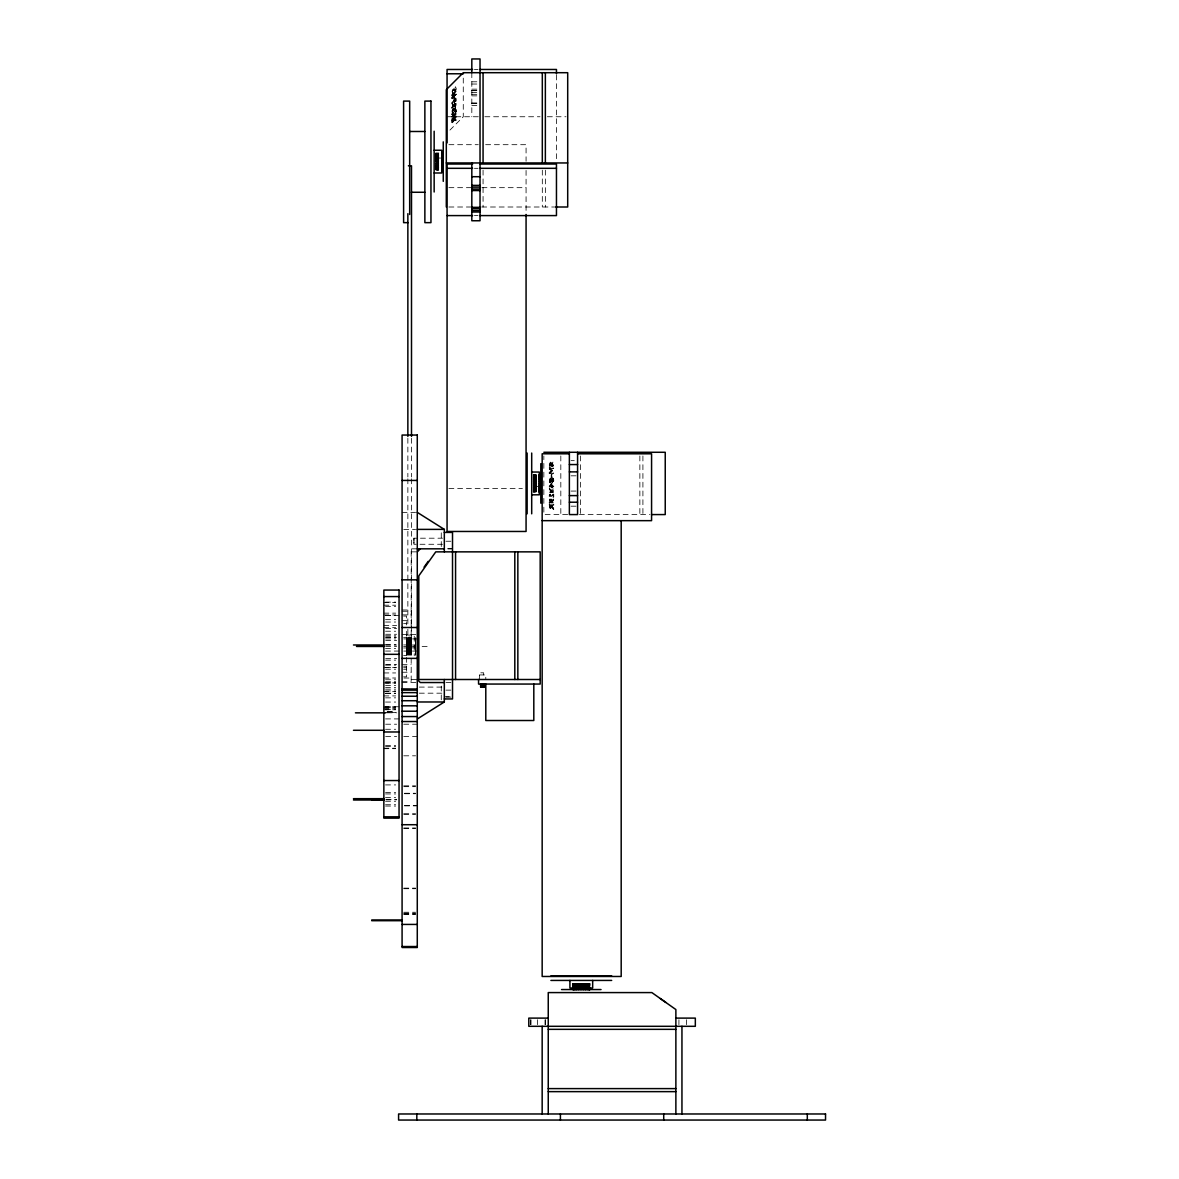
<?xml version="1.0" encoding="UTF-8"?>
<svg xmlns="http://www.w3.org/2000/svg" width="1179" height="1179" viewBox="0 0 1179 1179"><rect width="100%" height="100%" fill="white"/><g stroke="black" fill="none" stroke-linecap="round" stroke-linejoin="round"><path stroke-width="0.75" stroke-dasharray="5 3.75" d="M442.523 544.271L413.932 544.271L413.932 542.016M413.932 540.439L413.932 538.199L442.523 538.199M550.328 494.237L549.193 496.359L553.334 496.359L553.334 497.567M550.726 500.073L550.755 501.576A1.901 1.105 -90 0 0 551.109 502.578A1.695 0.973 -90 0 0 551.566 502.932L553.437 502.372L553.599 498.894C552.583 499.277 551.3 504.966 551.241 499.174M452.205 112.565L452.235 114.908L455.197 111.062L456.199 111.799L456.199 109.441L453.149 113.376L452.205 112.565L452.235 114.908M454.372 116.515L453.178 115.704L453.208 116.75A1.901 0.781 -63.5 0 0 453.561 117.089L455.3 115.218L455.462 112.594L453.635 116.028L453.694 114.569L454.372 116.515L455.683 115.085L454.902 113.155M452.161 110.487L454.269 108.306C453.443 112.285 451.896 109.19 451.822 109.028L452.53 111.666L455.286 109.22A2.122 0.87 -63.5 0 0 455.905 108.188L456.037 105.565L454.416 106.7L453.827 105.83L454.416 106.7M451.808 111.327C453.001 111.784 453.208 107.761 452.412 109.323L452.382 111.622M551.227 489.904C552.214 494.694 552.42 487.929 553.585 488.504L553.452 492.056A2.122 1.223 -90 0 1 552.818 492.63L552.126 492.527A1.474 0.855 -90 0 1 551.669 491.731L549.488 492.188L549.37 488.695C551.006 487.841 550.225 494.399 551.374 489.904M551.551 491.275L550.077 492.527M454.298 109.898L453.414 109.249L452.839 110.649M453.886 119.904L451.866 122.38L451.66 120.125L455.61 116.176L456.199 117.104L454.622 119.403L456.199 119.374L456.199 120.214L453.886 119.904L456.199 120.214M454.475 120.199L452.456 122.675L452.117 120.317L453.606 118.814L454.622 119.403M551.433 507.014L553.747 509.461L552.023 507.014L549.753 508.223L549.208 504.155L553.747 504.155L553.747 505.069L549.665 505.069M552.023 507.014L550.284 508.444M454.416 106.125L451.66 107.996L454.254 102.647L454.843 105.078L454.843 102.941L453.193 101.188L452.088 102.529L452.427 104.857L451.675 102.661A2.181 0.884 -63.5 0 1 452.088 101.527L453.429 100.23L455.153 101.659L455.374 97.945L454.357 101.541L453.547 100.274M452.25 108.291L454.843 102.941M454.416 103.87L452.279 106.744L453.827 103.575L454.416 105.506M452.205 97.312L454.519 93.347L452.205 94.408L455.109 93.642L452.795 97.606L456.199 94.202L452.25 98.785L451.66 97.606L453.856 94.232L452.25 98.785M549.208 486.175L553.747 486.131L553.747 487.015L549.208 487.015L551.241 483.11L552.376 483.11L552.376 486.131M549.827 486.131L551.374 483.832L551.964 486.131M550.416 486.131L551.964 483.832M454.136 89.324L452.677 90.562A2.181 0.884 -63.5 0 0 452.264 91.711L452.427 93.613L451.675 91.417A2.181 0.884 -63.5 0 1 452.088 90.282L453.429 88.985L455.153 90.415L455.374 86.701L454.357 90.297L453.547 89.029M454.136 100.569L452.677 101.807A2.181 0.884 -63.5 0 0 452.264 102.956L452.427 104.857M455.374 86.701C458.823 92.213 451.336 89.103 453.06 92.935C449.361 88.867 458.218 92.124 454.711 87.349M453.65 102.426L455.58 100.053L454.711 98.594M453.458 109.205L454.696 108.925A2.122 0.87 -63.5 0 0 455.33 107.893L455.713 106.478L453.827 105.211L453.827 103.575M454.446 94.526L451.66 95.234L455.61 90.4L456.199 91.299L452.795 94.703M452.205 94.408L455.61 90.4M452.25 95.528L456.199 90.695M451.66 98.491L455.61 93.907M452.795 97.606L456.199 94.202M453.635 97.297L454.711 97.105L454.224 99.419L453.635 97.297L454.711 97.105M453.635 99.124L454.711 98.948M455.3 98.933L455.374 97.945M452.279 106.744L453.827 105.211M454.254 104.784L456.199 103.723L454.843 105.697M451.66 107.996L456.199 103.723M453.827 106.405L454.254 105.403M451.645 114.614L456.199 109.441M453.178 115.704L452.132 116.765L452.25 119.551L451.66 116.603L453.694 114.569M455.492 113.493L455.462 112.594M454.283 114.864L451.66 116.603M451.66 119.256L452.707 119.079L453.768 115.999L453.797 117.045A1.901 0.781 -63.5 0 0 454.151 117.384L455.89 115.498L456.052 112.889M452.117 120.951C452.928 123.5 455.079 119.639 454.033 118.386L455.61 116.176M452.25 120.405L456.199 116.47M452.839 121.879L454.195 119.108L456.199 119.374M449.936 130.088L463.273 116.75L463.273 76.37M550.239 505.069L550.593 507.383L551.153 505.069M552.656 470.893L549.753 472.676L553.747 472.676L553.747 473.575L549.208 473.575L549.208 472.322C554.454 470.377 549.178 470.274 549.208 467.724L553.747 467.724L553.747 468.564L549.753 468.564L552.656 470.333L550.342 472.676M549.208 472.322L551.993 470.672M451.66 95.234L453.856 94.232M549.193 495.652L549.738 494.237L550.696 494.237L550.696 495.475M551.521 464.732C551.271 461.24 548.279 464.585 549.974 466.53M550.799 463.141C550.593 466.177 549.178 467.975 549.222 463.568A2.181 1.253 -90 0 1 549.635 462.551C552.479 460.517 552.848 469.758 553.231 463.229C553.909 462.757 552.273 471.232 550.21 463.141M551.521 480.649C551.271 477.141 548.279 480.487 549.974 482.432M550.799 479.042L550.608 482.432M551.507 464.998C553.791 467.827 551.227 460.871 553.511 462.139L553.599 465.823L552.023 466.796M551.507 480.899L552.583 481.356L552.848 478.114L553.319 480.885L552.258 482.653L550.21 479.042M552.111 481.754L553.172 481.356L552.848 478.114M455.964 98.225C457.85 104.312 451.498 99.876 453.06 104.179M549.797 504.155C547.675 507.545 552.73 508.768 551.728 505.069M453.694 108.011C453.753 110.266 456.199 106.7 454.888 105.874M453.93 108.895L455.595 108.011L455.448 105.27M551.89 502.048C554.646 497.155 554.027 500.073 551.89 502.976M452.338 121.614L453.606 118.814M552.023 482.697L553.791 480.855L553.511 478.04L552.258 478.04M550.858 462.197L550.225 462.551A2.181 1.253 -90 0 0 549.797 463.583L550.018 466.53M552.7 481.754L551.418 478.35L549.635 478.453A2.181 1.253 -90 0 0 549.222 479.485L549.385 482.432L550.608 482.358M550.858 478.099L550.225 478.453A2.181 1.253 -90 0 0 549.797 479.485L550.018 482.432M550.667 492.527C547.911 481.798 550.062 496.226 550.799 490.213C554.263 495.593 553.452 483.935 552.863 492.056A2.122 1.223 -90 0 1 552.244 492.63L551.551 492.527A1.474 0.855 -90 0 1 551.079 491.731L550.991 491.275M474.4 69.473L478.055 69.473M471.821 81.793L480.03 81.793M471.821 84.033L480.03 84.033M471.821 89.147L480.03 89.147M471.821 90.356L476.743 90.356M471.821 90.68L480.03 90.68M471.821 92.581L476.743 92.581M471.821 94.32L480.03 94.32M471.821 95.867L480.03 95.867M471.821 103L480.03 103M471.821 103.325L480.03 103.325M471.821 105.55L480.03 105.55M447.062 116.75L480.03 116.75M484.864 116.75L540.041 116.75M547.336 116.75L565.979 116.75M448.89 144.693L478.291 144.693M485.645 144.693L526.07 144.693L526.07 161.228M435.67 153.108L438.706 152.975M435.67 153.211L438.706 153.358M435.67 153.417L438.706 153.565M435.67 153.786L438.706 153.83M435.67 153.992L438.706 153.992M438.706 154.11L435.67 154.287L438.706 154.42M435.67 154.611L438.706 154.611M435.67 154.98L438.706 154.98M435.67 155.304L438.706 155.083M435.67 155.481L438.706 155.481M435.67 155.716L438.706 155.716M435.67 155.923L438.706 155.923M435.67 156.144L438.706 156.144M435.67 156.778L438.706 156.615M435.67 157.043L438.706 157.043M435.67 157.279L438.706 157.279M435.67 157.559L438.706 157.559M435.67 157.809L438.706 157.809M435.67 158.045L441.742 158.045M435.67 158.59L438.706 158.59M435.67 158.797L438.706 158.797M435.67 159.091L438.706 159.091M435.67 159.371L438.706 159.371M435.67 159.666L438.706 159.666M435.67 159.946L438.706 159.946M435.67 160.197L438.706 160.197M435.67 160.786L438.706 160.786M435.67 161.022L438.706 161.022M435.67 161.317L438.706 161.317M435.67 161.611L438.706 161.611M435.67 161.906L438.706 161.906M435.67 162.437L438.706 162.201M435.67 163.026L438.706 163.026M435.67 163.277L438.706 163.277M435.67 163.557L438.706 163.557M435.67 163.852L438.706 163.852M435.67 164.132L438.706 164.132M435.67 164.618L438.706 164.426M435.67 165.163L438.706 165.163M435.67 165.414L438.706 165.414M435.67 165.664L438.706 165.664M435.67 165.944L438.706 165.944M435.67 166.18L438.706 166.18M435.67 166.445L438.706 166.607M435.67 167.064L438.706 167.064M435.67 167.3L438.706 167.3M435.67 167.492L438.706 167.492M435.67 167.727L438.706 167.727M435.67 167.919L438.706 167.919M435.67 168.14L438.706 168.243M474.4 168.317L478.055 168.317M435.67 168.597L438.706 168.789M435.67 168.921L438.706 168.921M435.67 169.113L438.706 169.113M435.67 169.393L438.706 169.437M435.67 169.658L438.706 169.805M435.67 169.982L438.706 170.012L435.67 170.248M448.89 187.667L470.937 187.667M481.96 187.667L526.07 187.667M448.875 207.003L470.76 207.003M481.695 207.003L554.631 207.003M474.4 215.595L478.055 215.595M571.019 460.635L574.291 460.665M533.217 474.813L536.253 474.783M533.217 475.019L536.253 474.96M533.217 475.24L536.253 475.181M533.217 475.388L536.253 475.609L533.217 475.815M571.019 475.83L577.577 475.8M533.217 475.933L536.253 475.933L533.217 476.242M533.217 476.434L536.253 476.434M533.217 476.802L536.253 476.802M533.217 476.906L536.253 476.906M533.217 477.303L536.253 477.127M533.217 477.539L536.253 477.539M533.217 477.746L536.253 477.746M533.217 477.967L536.253 477.967M533.217 478.438L536.253 478.438M533.217 478.6L536.253 478.6M533.217 478.866L536.253 478.866M533.217 479.101L536.253 479.101M533.217 479.381L536.253 479.381M533.217 479.617L536.253 479.617M533.217 479.868L536.253 479.868M533.217 480.413L536.253 480.413M533.217 480.619L536.253 480.619M533.217 480.914L536.253 480.914M533.217 481.194L536.253 481.194M533.217 481.489L536.253 481.489M533.217 481.769L536.253 481.769M533.217 482.019L536.253 482.019M533.217 482.594L536.253 482.594M533.217 482.83L536.253 482.83M533.217 483.139L536.253 483.139M533.217 483.434L536.253 483.434M533.217 483.729L536.253 483.729M533.217 484.024L536.253 484.024M533.217 484.26L536.253 484.26M533.217 484.849L536.253 484.849M533.217 485.085L536.253 485.085M533.217 485.38L536.253 485.38M533.217 485.674L536.253 485.674M533.217 485.954L536.253 485.954M533.217 486.234L536.253 486.234M533.217 486.441L539.289 486.441M533.217 486.986L536.253 486.986M533.217 487.236L536.253 487.236M533.217 487.487L536.253 487.487M533.217 487.767L536.253 487.767M533.217 488.003L536.253 488.003M533.217 488.268L536.253 488.268M448.89 488.489L522.385 488.489M533.217 488.415L536.253 488.415M533.217 488.887L536.253 489.123M533.217 489.314L536.253 489.314M533.217 489.55L536.253 489.55M533.217 489.742L536.253 489.742M533.217 489.963L536.253 490.066M533.217 490.42L536.253 490.42M533.217 490.744L536.253 490.611M533.217 490.936L536.253 491.039M571.019 491.083L577.577 491.053M533.217 491.216L536.253 491.245M533.217 491.481L536.253 491.481M533.217 491.79L536.253 491.628M536.253 491.923L533.217 491.982L536.253 492.07M549.665 500.073L551.3 500.073L551.33 501.576A1.901 1.105 -90 0 0 551.698 502.578A1.695 0.973 -90 0 0 552.155 502.932L552.479 502.976M551.58 505.069L553.747 509.461M571.019 506.189L577.577 506.189M551.58 506.1L553.747 508.267M402.083 512.364L415.583 512.364M567.659 514.575L543.843 514.575L543.843 455.949M579.375 514.575L649.776 514.575M403.763 529.386L415.583 529.386M445.957 541.235L450.879 541.235M417.278 548.824L411.191 548.824L411.191 634.508M411.191 551.86L415.76 551.86M385.533 602.101L395.672 602.101M383.853 602.498L395.672 602.498M383.853 605.21L395.672 605.21M385.533 606.492L395.672 606.345M402.083 609.985L411.191 609.985M402.083 611.238L411.191 611.238M383.853 613.139L395.672 613.139M402.083 614.878L411.191 614.878M383.853 614.952L395.672 614.952M385.533 615.379L399.047 615.379M385.533 615.556L395.672 615.556M403.601 616.072L406.637 616.072L406.637 624.973M385.533 619.668L395.672 619.668M402.083 620.67L411.191 620.67M385.533 622.026L395.672 622.026M403.601 623.662L406.637 623.662M383.853 625.489L396.616 625.489M383.853 627.67L395.672 627.67M385.666 628.525L396.616 628.525M385.533 631.222L395.672 631.222M385.666 634.273L396.616 634.273M402.083 634.508L417.278 634.508M406.637 635.068L414.242 635.068L414.242 655.73M385.533 635.79L395.672 635.79M385.533 637.058L395.672 637.058M385.666 637.279L396.616 637.279M403.601 637.338L406.637 637.338M406.637 637.957L415.76 637.898M406.637 638.09L415.76 638.207M406.637 638.266L415.76 638.414M406.637 638.635L415.76 638.679M385.533 638.93L395.672 638.93M403.763 638.915L417.278 638.915M406.637 639.136L415.76 639.136M406.637 639.269L415.76 639.269M406.637 639.46L415.76 639.46M406.637 639.917L415.76 639.814M406.637 640.153L415.76 640.153M385.666 640.403L396.616 640.403M406.637 640.33L415.76 640.33M406.637 640.565L415.76 640.565M406.637 640.772L415.76 640.772M406.637 640.993L415.76 640.993M406.637 641.612L415.76 641.464M406.637 641.892L415.76 641.892M406.637 642.128L415.76 642.128M406.637 642.393L415.76 642.393M406.637 642.643L415.76 642.643M406.637 642.894L415.76 642.894M406.637 643.439L415.76 643.439M406.637 643.646L415.76 643.646M406.637 643.94L415.76 643.94M406.637 644.206L415.76 644.206M406.637 644.515L415.76 644.515M385.533 644.81L395.672 644.81M406.637 644.795L415.76 644.795M385.533 644.987L396.616 644.987M403.601 644.928L415.76 645.046M406.637 645.62L415.76 645.62M406.637 645.856L415.76 645.856M406.637 646.151L415.76 646.151M385.666 646.46L396.616 646.46M403.601 646.46L415.76 646.46M422.141 646.46L429.436 646.46M406.637 646.755L415.76 646.755M406.637 647.05L415.76 647.05M406.637 647.286L415.76 647.286M403.601 647.978L415.76 647.861M406.637 648.111L415.76 648.111M385.533 648.376L395.672 648.376M406.637 648.406L415.76 648.406M406.637 648.701L415.76 648.701M406.637 648.966L415.76 648.966M406.637 649.261L415.76 649.261M406.637 649.467L415.76 649.467M406.637 650.012L415.76 650.012M406.637 650.263L415.76 650.263M406.637 650.513L415.76 650.513M406.637 650.779L415.76 650.779M385.533 651.059L399.047 651.059M403.763 651.073L417.278 651.073M406.637 651.294L415.76 651.294M406.637 651.913L415.76 651.913M406.637 652.149L415.76 652.149M406.637 652.341L415.76 652.341M406.637 652.577L415.76 652.577M406.637 652.753L415.76 652.753M406.637 652.989L415.76 652.989M406.637 653.446L415.76 653.446M406.637 653.638L415.76 653.638M406.637 653.77L415.76 653.77M406.637 654.065L415.76 653.947M406.637 654.227L415.76 654.271M406.637 654.492L415.76 654.64M406.637 654.699L415.76 654.817M406.637 654.949L415.76 655.008M403.601 655.568L406.637 655.568M385.666 658.648L396.616 658.648M385.533 660.137L395.672 660.137M385.666 664.381L396.616 664.381M402.083 664.691L411.191 664.691M385.533 665.148L395.672 665.148M403.601 666.209L406.637 666.209M385.666 667.417L396.616 667.417M383.853 667.594L395.672 667.594M403.601 667.727L406.637 667.727M385.533 669.215L395.672 669.215M403.601 669.245L406.637 669.245M402.083 672.236L411.191 672.236M383.853 672.944L395.672 672.944M479.411 674.933L485.792 674.933L485.792 679.502M403.601 676.834L406.637 676.834L406.637 631.266M383.853 677.999L395.672 677.999M403.911 678.028L411.191 678.028M385.533 679.222L395.672 679.222M411.191 679.502L417.278 679.502M385.533 681.285L395.672 681.285M402.083 681.683L411.191 681.683M385.533 682.494L395.672 682.494M402.083 682.538L417.278 682.538M445.957 682.567L452.515 682.538M383.853 682.892L395.672 682.892M385.533 683.186L395.672 683.186M385.533 685.53L395.672 685.53M419.297 687.092L442.523 687.092M385.533 687.504L395.672 687.504M385.533 689.155L395.672 689.155M445.957 690.128L450.879 690.128M385.533 690.953L395.672 690.953M383.853 691.483L395.672 691.483M385.533 693.178L395.672 693.178M419.297 693.178L442.523 693.178M385.533 693.414L395.672 693.414M385.533 693.503L395.672 693.503M383.853 695.905L395.672 695.905M444.321 696.774L450.879 696.76M445.957 697.084L450.879 697.084M385.533 697.85L395.672 697.85M385.533 702.05L395.672 702.05M383.853 706.707L395.672 706.707M385.533 706.752L399.047 706.752M383.853 707.562L395.672 707.562M385.533 707.768L395.672 707.768M383.853 708.682L395.672 708.682M385.533 709.419L395.672 709.419M383.853 709.773L395.672 709.773M387.228 711.526L395.672 711.526M387.228 711.924L395.672 711.924M383.853 712.396L395.672 712.396M387.228 712.794L396.719 712.794M385.533 718.91L399.047 718.91M385.666 724.215L396.616 724.215M403.763 724.215L417.278 724.215M385.533 729.27L395.672 729.27M385.666 736.374L396.616 736.374M403.763 736.374L417.278 736.374M385.533 745.614L395.672 745.614M385.533 746.41L395.672 746.41M383.853 748.208L395.672 748.208M383.853 748.68L395.672 748.68M403.763 755.813L415.583 755.813M385.533 784.919L395.672 784.919M403.763 785.848L415.583 785.848M403.763 786.658L415.583 786.658M385.533 792.627L395.672 792.627M404.515 793.261L415.45 793.261M385.533 793.939L395.672 793.939M404.515 793.718L415.45 793.718M385.533 797.417L395.672 797.417M385.99 799.347L396.719 799.347M385.99 799.804L396.719 799.804M385.533 801.263L395.672 801.263M385.533 804.741L395.672 804.741M404.515 805.419L417.278 805.419M404.515 805.876L417.278 805.876M385.533 806.053L395.672 806.053M403.763 813.716L415.583 813.716M403.763 814.527L415.583 814.527M403.763 827.967L415.583 827.967M403.763 828.572L415.583 828.572M403.763 888.126L415.583 888.126M403.763 888.715L415.583 888.715M403.763 912.251L415.583 912.251M403.763 913.239L415.583 913.239M403.763 913.931L415.583 913.931M403.763 914.624L415.583 914.624M435.67 167.698L438.706 167.713M552.479 502.048L551.831 499.174L549.208 499.174L549.208 502.932L550.254 502.932L550.254 500.073M550.269 462.197L552.612 466.796M550.269 478.099L552.612 482.697M550.858 508.444L549.797 505.924M454.416 109.161L454.269 108.306M456.199 104.341L455.61 103.428M456.199 111.799L455.61 109.146M451.66 120.125L452.692 120.597M451.866 122.38L452.603 122.749M550.342 468.564L552.656 470.333M549.208 468.962L551.404 470.672M686.517 1019.747L686.517 1024.669M678.942 1019.747L678.912 1024.669M642.909 455.949L642.909 514.575M639.858 455.949L639.858 514.575M589.927 986.499L589.957 983.463L589.765 986.499M589.662 983.463L589.485 986.499M589.338 983.463L589.338 988.017M589.117 983.463L589.073 986.499M588.793 983.463L588.793 986.499M588.483 983.463L588.616 986.499M588.277 983.463L588.277 986.499M587.82 983.463L587.923 986.499M587.599 983.463L587.599 986.499M587.422 983.463L587.422 986.499M586.98 983.463L587.171 986.499M586.759 983.463L586.759 986.499M586.287 983.463L586.287 986.499M586.125 983.463L586.125 986.499M585.86 983.463L585.86 986.499M585.624 983.463L585.624 986.499M585.344 983.463L585.344 986.499M585.093 983.463L585.093 986.499M584.843 983.463L584.843 988.017M584.298 983.463L584.298 986.499M584.106 983.463L584.106 986.499M583.811 983.463L583.811 988.017M583.531 983.463L583.531 988.017M583.237 983.463L583.237 986.499M582.957 983.463L582.957 986.499M582.706 983.463L582.706 988.017M582.117 983.463L582.117 986.499M581.881 983.463L581.881 988.017M581.586 983.463L581.586 986.499M581.291 983.463L581.291 986.499M580.996 983.463L580.996 986.499M580.613 455.949L580.613 514.575M580.702 983.463L580.702 986.499M580.466 983.463L580.466 988.017M579.876 983.463L579.876 986.499M579.626 983.463L579.626 986.499M579.346 983.463L579.346 986.499M579.051 983.463L579.051 986.499M578.771 983.463L578.771 986.499M578.476 983.463L578.476 986.499M578.285 983.463L578.285 986.499M577.739 983.463L577.739 986.499M577.489 983.463L577.489 986.499M577.238 983.463L577.238 986.499M576.958 983.463L576.958 986.499M576.723 983.463L576.723 986.499M576.457 983.463L576.457 986.499M576.295 983.463L576.295 986.499M575.824 983.463L575.824 986.499M575.603 983.463L575.603 986.499M575.411 983.463L575.16 986.499M574.984 983.463L574.984 986.499M574.762 983.463L574.762 986.499M574.659 983.463L574.659 986.499M574.306 983.463L574.306 986.499M574.099 983.463L573.967 986.499M573.79 983.463L573.79 986.499M573.672 983.463L573.51 986.499M573.245 983.463L573.245 986.499M573.097 983.463L573.038 986.499M572.788 983.463L572.92 986.499M572.626 983.463L572.67 986.499M560.821 455.949L560.821 514.575M556.459 74.94L556.459 160.948M553.334 494.237L553.334 495.475L550.107 495.475L550.107 494.237M553.157 467.724L553.157 468.564M553.157 472.676L553.157 473.575M553.157 486.131L553.157 487.015M553.157 494.237L553.157 497.567M553.157 504.155L553.157 505.069M553.157 508.267L553.157 509.461M552.745 495.475L552.745 494.237L553.747 494.237L553.747 497.567L552.745 497.567L552.745 496.359M552.376 487.015L552.376 487.826L551.374 487.015M552.17 505.069L552.17 506.1M551.964 487.015L551.964 487.826M551.669 474.68L551.772 477.274M551.801 486.131L551.801 483.11L549.797 487.015M551.801 487.015L551.801 487.826M551.374 483.832L551.374 486.131M549.797 467.724L549.797 468.962M549.797 472.322L549.797 473.575M549.797 499.174L549.665 502.932M545.361 170.159L545.361 207.003M545.214 1019.747L545.214 1024.669M545.184 1019.747L545.184 1026.305M542.311 170.159L542.311 207.003M537.609 1019.747L537.609 1024.669M530.992 1019.747L530.977 1024.669M530.668 1019.747L530.668 1024.669M526.07 170.424L526.07 214.549M483.67 674.933L483.67 672.811L479.411 672.811L479.411 679.502M483.066 170.159L483.066 207.003M471.821 72.7L471.821 116.75M455.787 111.357L455.787 112.211M455.61 119.079L455.61 119.919M454.121 96.811L454.224 99.419M452.559 112.197L452.559 113.081M441.27 532.805L441.27 547.041M441.27 686.09L441.27 700.341M413.932 538.199L413.932 544.271M411.5 438.293L411.5 476.95M411.5 478.792L411.5 624.236M411.5 626.078L411.5 637.132L407.86 637.132L407.86 626.078M411.191 658.398L411.191 682.538M407.86 438.293L407.86 476.95M407.86 478.792L407.86 624.236M552.258 474.68L551.183 474.68L551.183 477.274L552.258 477.274L552.258 474.68M452.515 548.795L445.957 548.795L452.515 548.824"/><path stroke-width="1.5" d="M424.072 567.158L428.183 561.351M660.269 998.51L665.87 1002.474M417.278 551.86L420.313 548.824M417.278 718.998L444.321 701.977L444.321 679.502M472.587 69.473L447.062 69.473L447.062 142.939M479.868 69.473L556.459 69.473L556.459 73.776M447.062 73.776L463.465 73.776M409.673 131.488L424.867 131.488M434.152 150.234L441.742 150.234L441.742 172.989L434.152 172.989M441.742 152.975L443.26 153.108M441.742 153.358L443.26 153.241M441.742 153.417L443.26 153.565M441.742 153.786L443.26 153.83M443.26 154.11L441.742 154.287L443.26 154.42M441.742 154.98L443.26 154.98M441.742 155.481L443.26 155.481M441.742 155.716L443.26 155.716M441.742 155.923L443.26 155.923M441.742 156.615L443.26 156.615M441.742 157.279L443.26 157.279M441.742 157.559L443.26 157.559M441.742 157.809L443.26 157.809M441.742 158.59L443.26 158.59M441.742 159.371L443.26 159.371M441.742 159.666L443.26 159.666M441.742 159.946L443.26 159.946M441.742 160.786L443.26 160.786M441.742 161.611L443.26 161.611M441.742 161.906L443.26 161.906M441.742 162.201L443.26 162.201M441.742 163.026L443.26 163.026M446.31 162.953L567.703 162.953M441.742 163.852L443.26 163.852M441.742 164.132L443.26 164.132M472.587 164.028L447.062 164.028L447.062 531.464L526.07 531.464L526.07 214.549M479.868 164.028L556.459 164.028L556.459 215.595L479.868 215.595M441.742 164.426L443.26 164.426M441.742 165.163L443.26 165.163M408.391 165.812L411.5 165.812L411.5 436.451M441.742 165.944L443.26 165.944M441.742 166.18L443.26 166.18M441.742 166.445L443.26 166.445M441.742 167.064L443.26 167.064M441.742 167.727L443.26 167.727M441.742 167.919L443.26 167.919M441.742 168.14L443.26 168.14M447.062 168.317L472.587 168.317M479.868 168.317L556.459 168.317M441.742 168.597L443.26 168.597M441.742 169.113L443.26 169.231M441.742 169.393L443.26 169.437M441.742 169.658L443.26 169.805M441.742 169.864L443.26 169.982M441.742 170.248L443.26 170.277M471.821 176.703L480.03 176.703M471.821 185.383L480.03 185.383M471.821 187.122L480.03 187.122M471.821 189.023L480.03 189.023M471.821 190.556L480.03 190.556M411.368 192.265L424.867 192.265M555.663 207.003L567.703 207.003L567.703 72.7L463.273 72.7L446.31 89.678L446.31 207.003M471.821 207.342L480.03 207.342M471.821 208.565L480.03 208.565M471.821 210.452L480.03 210.452M471.821 211.999L480.03 211.999M447.062 215.595L472.587 215.595M408.155 222.654L403.601 222.654L403.601 101.099L409.673 101.099L409.673 214.504M543.843 452.279L665.236 452.279L665.236 514.575L651.501 514.575M569.369 453.797L542.163 453.797L542.163 976.477L621.186 976.477L621.186 520.661M577.577 453.797L651.574 453.797L651.574 520.661L542.163 520.661M569.369 464.555L577.577 464.555M569.369 471.88L577.577 471.88M531.7 472.042L539.289 472.042L539.289 494.812L531.7 494.812M539.289 474.872L540.807 474.783M539.289 475.063L540.807 475.063L539.289 475.24M539.289 475.388L540.807 475.609L539.289 475.653M539.289 475.933L540.807 475.933L539.289 476.242M539.289 476.802L540.807 476.802M539.289 477.303L540.807 477.303M539.289 477.539L540.807 477.539M539.289 477.746L540.807 477.746M539.289 478.438L540.807 478.438M539.289 479.101L540.807 479.101M539.289 479.381L540.807 479.381M539.289 479.617L540.807 479.617M402.083 480.428L417.278 480.428M539.289 480.413L540.807 480.413M539.289 481.194L540.807 481.194M539.289 481.489L540.807 481.489M539.289 481.769L540.807 481.769M539.289 482.594L540.807 482.594M539.289 483.434L540.807 483.434M539.289 483.729L540.807 483.729M539.289 484.024L540.807 484.024M539.289 484.849L540.807 484.849M539.289 485.674L540.807 485.674M539.289 485.954L540.807 485.954M539.289 486.234L540.807 486.234M539.289 486.986L540.807 486.986M539.289 487.767L540.807 487.767M539.289 488.003L540.807 488.003M539.289 488.268L540.807 488.268M539.289 488.887L540.807 488.887M539.289 489.55L540.807 489.55M539.289 489.742L540.807 489.742M539.289 489.963L540.807 489.963M539.289 490.42L540.807 490.42M539.289 490.936L540.807 491.039M539.289 491.216L540.807 491.245M539.289 491.481L540.807 491.481M539.289 491.628L540.807 491.79M539.289 491.923L540.807 492.056L539.289 492.085M569.369 495.607L577.577 495.607M569.369 502.21L577.577 502.21M417.278 529.386L444.321 529.386L444.321 551.86M444.321 532.422L452.515 532.422L452.515 698.941L444.321 698.941M417.278 548.824L444.321 548.824M402.083 579.832L417.278 579.832M383.853 596.574L399.047 596.574M402.083 627.508L417.278 627.508M353.464 644.987L383.853 644.987M356.5 646.46L383.853 646.46M383.853 654.316L399.047 654.316M402.083 658.368L417.278 658.368M540.188 679.502L418.796 679.502L418.796 575.868L435.758 551.86L540.188 551.86L540.188 684.056L478.556 684.056L478.556 679.502M444.321 682.538L420.313 682.538L417.278 679.502M402.083 688.904L417.278 689.022M402.083 690.128L417.278 690.128M402.083 692.618L417.278 692.618M402.083 696.229L417.278 696.229M402.083 700.724L417.278 700.724M417.278 701.977L444.321 701.977M402.083 705.823L417.278 705.823M402.083 711.217L417.278 711.217M355.439 712.838L385.828 712.838M402.083 716.567L417.278 716.567M402.083 721.533L417.278 721.533M353.464 730.287L383.853 730.287M383.853 731.982L399.047 731.982M383.853 780.542L399.047 780.542M353.464 798.684L383.853 798.684M371.694 799.347L384.207 799.347M371.694 799.804L384.207 799.804M353.464 799.996L383.853 799.996M383.853 816.826L399.047 816.826M402.083 824.711L417.278 824.711M371.694 920.003L402.083 920.003M371.694 920.696L402.083 920.696M402.083 924.424L417.278 924.424M402.083 946.531L417.278 946.531M550.902 975.873L611.68 975.873M550.902 980.427L611.68 980.427M561.543 989.549L601.039 989.549M548.25 1018.111L528.796 1018.111L528.796 1026.305L695.33 1026.305L695.33 1018.111L675.876 1018.111M548.25 1029.341L675.876 1029.341M548.25 1088.6L675.876 1088.6M548.25 1091.636L675.876 1091.636M417.278 512.364L444.321 529.386M807.306 1113.978L807.306 1120.05M681.948 1026.305L681.948 1113.978M675.876 1113.978L675.876 1009.548L651.869 992.585L548.25 992.585L548.25 1113.978M663.718 1113.978L663.718 1120.05M592.669 980.427L592.669 988.017L569.914 988.017L569.914 980.427M589.927 988.017L589.957 989.549M589.338 988.017L589.338 989.549M589.117 988.017L589.073 989.549M588.793 988.017L588.793 989.549M588.616 988.017L588.483 989.549M587.923 988.017L587.923 989.549M587.422 988.017L587.422 989.549M587.171 988.017L586.98 989.549M586.287 988.017L586.287 989.549M585.624 988.017L585.624 989.549M585.344 988.017L585.344 989.549M585.093 988.017L585.093 989.549M584.298 988.017L584.298 989.549M583.531 988.017L583.531 989.549M583.237 988.017L583.237 989.549M582.957 988.017L582.957 989.549M582.117 988.017L582.117 989.549M581.291 988.017L581.291 989.549M580.996 988.017L580.996 989.549M580.702 988.017L580.702 989.549M579.876 988.017L579.876 989.549M579.051 988.017L579.051 989.549M578.771 988.017L578.771 989.549M578.476 988.017L578.476 989.549M577.739 988.017L577.739 989.549M577.577 452.279L577.577 514.575L569.369 514.575L569.369 452.279M576.958 988.017L576.958 989.549M576.723 988.017L576.723 989.549M576.457 988.017L576.457 989.549M575.824 988.017L575.824 989.549M575.16 988.017L575.16 989.549M574.984 988.017L574.984 989.549M574.762 988.017L574.762 989.549M574.306 988.017L574.306 989.549M573.79 988.017L573.79 989.549M573.51 988.017L573.466 989.549M573.245 988.017L573.245 989.549M573.038 988.017L573.097 989.549M572.92 988.017L572.817 989.549L572.67 988.017M560.408 1113.978L560.408 1120.05M545.361 72.7L545.361 162.953M542.311 72.7L542.311 162.953M542.163 1026.305L542.163 1113.978M540.807 463.671L540.807 503.182M533.807 684.056L533.807 720.516L485.792 720.516L485.792 684.056M531.7 453.045L531.7 513.823M527.131 453.045L527.131 513.823M517.846 551.86L517.846 679.502M514.81 551.86L514.81 679.502M484.569 684.056L484.569 687.092L480.619 687.092L480.619 684.056M484.304 684.056L484.304 687.092M483.994 684.056L483.994 687.092M483.582 684.056L483.582 687.092M483.066 72.7L483.066 162.953M483.11 684.056L483.11 687.092M482.594 684.056L482.594 687.092M482.093 684.056L482.093 687.092M481.607 684.056L481.607 687.092M481.209 684.056L481.209 687.092M480.885 684.056L480.885 687.092M471.821 72.7L471.821 58.95L480.03 58.95L480.03 220.753L471.821 220.753L471.821 162.953M455.566 551.86L455.566 679.502M443.26 141.863L443.26 181.36M434.152 131.223L434.152 192M416.821 1113.978L416.821 1120.05M407.86 213.679L407.86 436.451M430.954 101.099L424.867 101.099L424.867 222.654L430.954 222.654L430.954 101.099M417.278 435.051L402.083 435.051L402.083 947.518L417.278 947.518L417.278 435.051M399.047 590.06L383.853 590.06L383.853 818.138L399.047 818.138L399.047 590.06M825.536 1113.978L398.59 1113.978L398.59 1120.05L825.536 1120.05L825.536 1113.978M589.692 989.549L589.765 988.017L589.662 989.549"/></g></svg>
